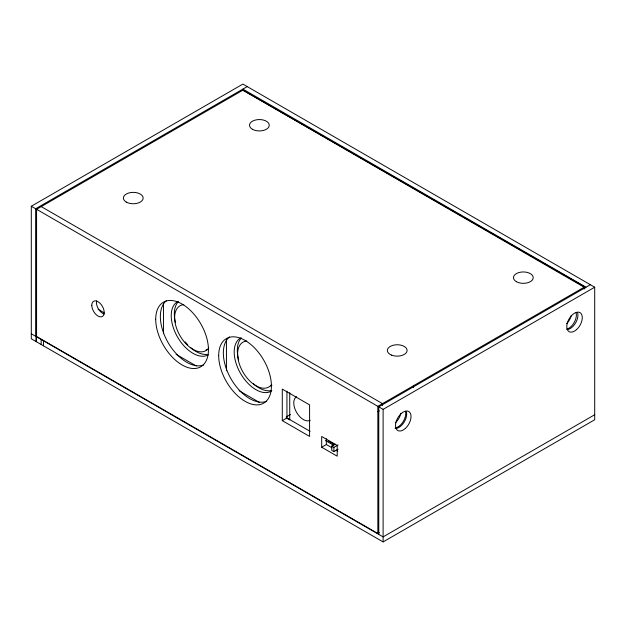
<?xml version="1.0" encoding="UTF-8"?>
<svg xmlns="http://www.w3.org/2000/svg" width="626" height="626" viewBox="0 0 626 626"><rect width="100%" height="100%" fill="white"/><g stroke="black" fill="none" stroke-linecap="round" stroke-linejoin="round"><path stroke-width="0.94" d="M31.3 333.775L31.3 338.791L383.112 541.913L594.7 419.756L594.7 287.209L242.888 84.087L31.3 206.244L31.3 333.775L383.112 536.897L594.7 414.741M35.956 341.483L35.956 336.467M36.511 341.804L36.511 336.788M584.77 288.641L584.77 286.849L242.888 90.175L36.574 209.287L36.574 336.467L377.838 533.493L379.395 532.601M41.167 344.566L41.167 339.55M43.507 345.842L43.507 340.826M377.838 533.493L377.838 406.321L584.152 287.209L584.152 289.001M382.494 405.421L382.494 403.629L41.23 206.603M383.112 541.913L383.112 409.365L378.769 406.853L378.769 534.393M31.3 206.244L35.643 208.755L247.231 86.599M286.231 416.939L290.464 414.498M282.287 420.649L309.588 436.408L309.588 404.889L282.287 389.122L282.287 420.649L286.943 417.965L310.105 431.337M378.769 406.853L590.357 284.697M377.838 411.689L379.395 410.797M383.112 409.365L594.7 287.209M321.686 447.214L337.195 456.174L337.195 445.422L321.686 436.471L321.686 447.214L326.342 444.53L332.054 447.833M338.095 449.202L333.908 451.62L331.733 450.368L331.733 446.072L335.09 444.139M331.733 446.072L333.908 447.324L338.095 444.906M242.888 89.103L586.014 287.209M242.888 90.175L584.152 287.209M36.574 209.287L377.838 406.321M328.016 440.821L334.683 444.671M98.11 309.299L103.979 312.687M176.094 354.324L196.306 365.991M239.077 390.687L259.281 402.354M286.16 417.871L288.492 419.217M325.45 440.555L333.791 445.368M336.139 450.188L337.766 451.127M413.52 385.718L413.52 387.51M333.908 447.324L333.908 451.62M326.342 438.67L326.342 444.53M289.728 392.635L289.728 419.968M286.943 391.211L286.943 417.965M226.44 339.73L226.44 370.78M163.464 303.375L163.464 333.447M35.643 208.755L35.643 336.287M271.269 384.959A25.885 14.946 60 0 1 242.638 371.468A25.885 14.946 60 0 1 246.761 340.998M208.294 354.825A30.713 17.731 60 0 1 177.581 337.093A30.713 17.731 60 0 1 177.581 301.63M206.901 354.418A30.713 17.731 60 0 1 190.421 347.414M187.73 344.801A30.713 17.731 60 0 1 185.179 341.882M175.476 322.617A30.713 17.731 60 0 1 178.465 301.552M271.269 391.18A30.713 17.731 60 0 1 240.556 373.448A30.713 17.731 60 0 1 240.556 337.985M271.778 390.452A30.713 17.731 60 0 1 253.397 383.769M238.694 359.887A30.713 17.731 60 0 1 241.448 337.915M271.958 385.209A25.885 14.946 60 0 1 270.542 385.866M208.294 349.206A25.885 14.946 60 0 1 206.001 349.918M310.183 420.249A13.6 7.856 60 0 1 296.583 412.393A13.6 7.856 60 0 1 296.583 396.688M208.787 347.946A25.885 14.946 60 0 1 179.991 335.7A25.885 14.946 60 0 1 183.786 304.635M405.499 411.321A10.971 6.33 -60 0 1 396 427.769M266.668 401.282A37.294 21.534 60 0 1 231.064 378.933A37.294 21.534 60 0 1 229.515 336.929M203.685 364.919A37.294 21.534 60 0 1 168.081 342.571A37.294 21.534 60 0 1 166.532 300.566M104.26 314.041A8.772 5.063 60 0 1 96.662 300.879M576.131 312.804A10.971 6.33 -60 0 1 566.632 329.26M571.272 315.614A10.971 6.33 -60 0 1 566.64 323.65M400.843 413.27A10.971 6.33 -60 0 1 395.358 422.769M577.681 312.984A10.971 6.33 -60 0 1 568.181 329.44M406.43 411.853A10.971 6.33 -60 0 1 403.66 422.879A10.971 6.33 -60 0 1 395.061 428.497M126.296 202.088A9.875 5.697 0 0 0 142.814 199.537A9.875 5.697 0 0 0 130.724 192.558A9.875 5.697 0 0 0 126.296 202.088M516.364 281.669A9.875 5.697 0 0 0 532.882 279.118A9.875 5.697 0 0 0 520.793 272.138A9.875 5.697 0 0 0 516.364 281.669M391.633 355.145A9.875 5.697 0 0 0 407.072 350.904A9.875 5.697 0 0 0 392.987 345.302A9.875 5.697 0 0 0 391.633 355.145M252.411 129.277A9.875 5.697 0 0 0 268.922 126.726A9.875 5.697 0 0 0 256.832 119.746A9.875 5.697 0 0 0 252.411 129.277M576.538 329.628A10.971 6.33 -60 0 0 580.02 312.632A10.971 6.33 -60 0 0 567.039 324.143A10.971 6.33 -60 0 0 576.538 329.628M91.795 305.3A8.772 5.063 60 0 0 101.107 316.873A8.772 5.063 60 0 0 101.107 304.463A8.772 5.063 60 0 0 91.795 305.3M155.71 319.268A37.294 21.534 60 0 0 195.265 368.479A37.294 21.534 60 0 0 195.265 315.739A37.294 21.534 60 0 0 155.71 319.268M218.685 355.631A37.294 21.534 60 0 0 258.241 404.834A37.294 21.534 60 0 0 258.241 352.094A37.294 21.534 60 0 0 218.685 355.631M405.288 428.497A10.971 6.33 -60 0 0 408.762 411.509A10.971 6.33 -60 0 0 395.788 423.012A10.971 6.33 -60 0 0 405.288 428.497"/></g></svg>
